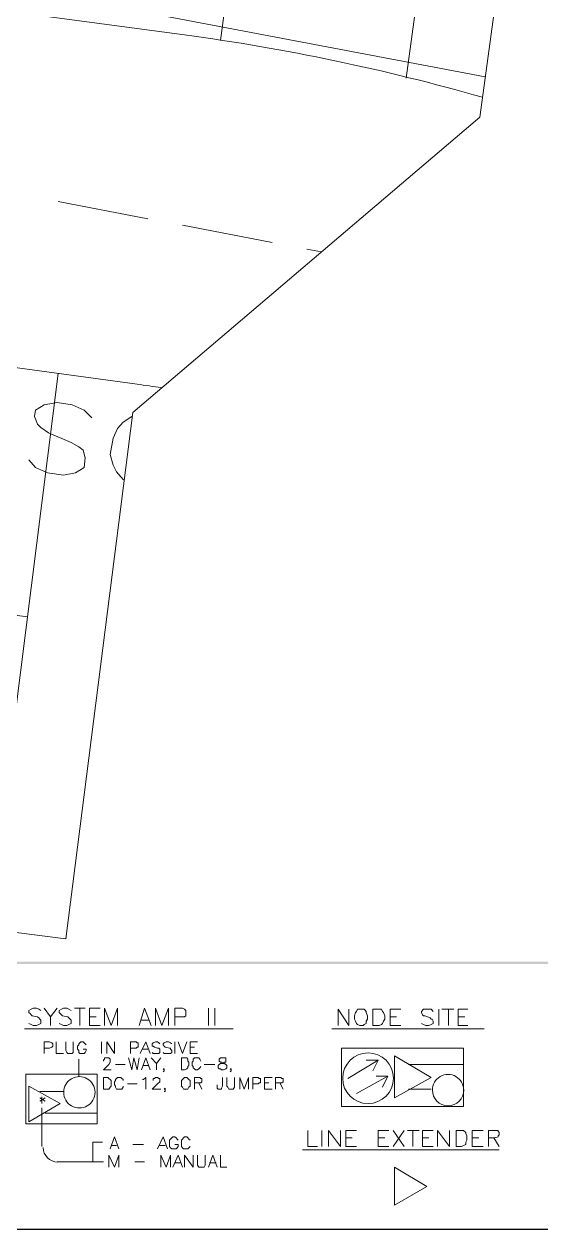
# Model space of a CAD drawing. Header units: millimetres. Extents: x 0.09 to 0.957, y 0.015 to 0.727.
# Drawn here: x 0.4067 to 0.4571, y 0.0151 to 0.1328 of the extents above; entities that cross this region are included whole.
import ezdxf

# ---------------------------------------------------------------- set-up
doc = ezdxf.new("R2010")
doc.units = ezdxf.units.MM
for name, color, linetype in [('PDF_0', 7, 'Continuous'), ('PDF_s48$NAME-ROAD', 7, 'Continuous'), ('PDF_s48$STRAND', 7, 'Continuous')]:
    doc.layers.add(name, color=color, linetype=linetype)
for name, color, linetype, true_color in [('PDF_s48$Cable-565', 23, 'Continuous', 0xdd8a6e), ('PDF_s48$LOTS', 254, 'Continuous', 0xdcdcdc), ('PDF_s48$ROAD', 8, 'Continuous', 0x808080)]:
    doc.layers.add(name, color=color, linetype=linetype, true_color=true_color)

msp = doc.modelspace()

# ---------------------------------------------------------------- linework, layer by layer
at = {"layer": 'PDF_0', "lineweight": 0, "const_width": 0.000105595703125}
msp.add_lwpolyline([(0.9565052685546787, 0.7268272021484308), (0.9565052685546787, 0.0151121630859374), (0.0903037158203117, 0.0151121630859374), (0.0903037158203117, 0.7268272021484308)], close=True, dxfattribs=at)
at = {"layer": 'PDF_0', "lineweight": 9}
msp.add_lwpolyline([(0.6410381054687441, 0.1588807128906235), (0.5803205761718697, 0.1354384667968738), (0.551704140624995, 0.1643716894531235), (0.53744872070312, 0.226039580078123), (0.4627925585937457, 0.2089330761718731), (0.4511770312499959, 0.1237173437499989), (0.4172808105468712, 0.0948897167968741), (0.4107338769531213, 0.0434646093749996), (0.3420966699218719, 0.0522290527343745), (0.3133746386718721, 0.0711306835937493), (0.1972193652343732, 0.0858084863281242), (0.1776841601562483, 0.0687019824218744), (0.0976426171874991, 0.0795783398437493), (0.105773486328124, 0.1425133789062487), (0.1343899218749988, 0.1732417285156234), (0.1443159179687486, 0.2468419335937477), (0.106195869140624, 0.2518049316406227), (0.1151715039062489, 0.3194917773437471), (0.1246751171874989, 0.3916136425781214)], dxfattribs=at)
at = {"layer": 'PDF_0', "color": 8, "lineweight": 0, "true_color": 0x808080}
for points in [[(0.4083051757812463, 0.0364952929687497), (0.4080939843749963, 0.0366008886718746), (0.4078827929687463, 0.0367064843749997), (0.4075660058593713, 0.0367064843749997), (0.4073548144531213, 0.0366008886718746), (0.4071436230468713, 0.0364952929687497), (0.4071436230468713, 0.0362841015624996), (0.4072492187499963, 0.0361785058593747), (0.4073548144531213, 0.0360729101562497), (0.4074604101562463, 0.0359673144531246), (0.4079883886718713, 0.0358617187499997), (0.4080939843749963, 0.0357561230468747), (0.4081995800781212, 0.0356505273437496), (0.4083051757812463, 0.0355449316406247), (0.4083051757812463, 0.0352281445312497), (0.4080939843749963, 0.0351225488281247), (0.4078827929687463, 0.0350169531249997), (0.4075660058593713, 0.0350169531249997), (0.4073548144531213, 0.0351225488281247), (0.4071436230468713, 0.0352281445312497)], [(0.4086219628906213, 0.0367064843749997), (0.4092555371093713, 0.0358617187499997), (0.4092555371093713, 0.0350169531249997)], [(0.4098891113281212, 0.0367064843749997), (0.4092555371093713, 0.0358617187499997)], [(0.4112618554687463, 0.0364952929687497), (0.4110506640624962, 0.0366008886718746), (0.4108394726562463, 0.0367064843749997), (0.4105226855468712, 0.0367064843749997), (0.4103114941406213, 0.0366008886718746), (0.4101003027343712, 0.0364952929687497), (0.4101003027343712, 0.0362841015624996), (0.4102058984374963, 0.0361785058593747), (0.4103114941406213, 0.0360729101562497), (0.4104170898437462, 0.0359673144531246), (0.4109450683593713, 0.0358617187499997), (0.4110506640624962, 0.0357561230468747), (0.4111562597656212, 0.0356505273437496), (0.4112618554687463, 0.0355449316406247), (0.4112618554687463, 0.0352281445312497), (0.4110506640624962, 0.0351225488281247), (0.4108394726562463, 0.0350169531249997), (0.4105226855468712, 0.0350169531249997), (0.4103114941406213, 0.0351225488281247), (0.4101003027343712, 0.0352281445312497)], [(0.4115786425781212, 0.0367064843749997), (0.4126345996093712, 0.0367064843749997)], [(0.4121066210937462, 0.0367064843749997), (0.4121066210937462, 0.0350169531249997)], [(0.4141129394531212, 0.0350169531249997), (0.4130569824218713, 0.0350169531249997), (0.4130569824218713, 0.0367064843749997), (0.4141129394531212, 0.0367064843749997)], [(0.4145353222656212, 0.0350169531249997), (0.4145353222656212, 0.0367064843749997), (0.4151688964843712, 0.0350169531249997), (0.4158024707031212, 0.0367064843749997), (0.4158024707031212, 0.0350169531249997)], [(0.4179143847656212, 0.0350169531249997), (0.4184423632812461, 0.0367064843749997), (0.4190759374999962, 0.0350169531249997)], [(0.4194983203124961, 0.0350169531249997), (0.4194983203124961, 0.0367064843749997), (0.4201318945312461, 0.0350169531249997), (0.4207654687499962, 0.0367064843749997), (0.4207654687499962, 0.0350169531249997)], [(0.4213990429687462, 0.0350169531249997), (0.4213990429687462, 0.0367064843749997), (0.4221382128906212, 0.0367064843749997), (0.4223494042968711, 0.0366008886718746), (0.4224549999999962, 0.0364952929687497), (0.4224549999999962, 0.0363896972656247), (0.4224549999999962, 0.0361785058593747), (0.4224549999999962, 0.0359673144531246), (0.4223494042968711, 0.0358617187499997), (0.4221382128906212, 0.0358617187499997), (0.4213990429687462, 0.0358617187499997)], [(0.4246725097656211, 0.0367064843749997), (0.4246725097656211, 0.0350169531249997)], [(0.4253060839843711, 0.0367064843749997), (0.4253060839843711, 0.0350169531249997)], [(0.437343994140621, 0.0350169531249997), (0.437343994140621, 0.0366008886718746), (0.438399951171871, 0.0350169531249997), (0.438399951171871, 0.0366008886718746)], [(0.443468544921871, 0.0350169531249997), (0.442412587890621, 0.0350169531249997), (0.442412587890621, 0.0366008886718746), (0.443468544921871, 0.0366008886718746)], [(0.4466364160156209, 0.0363896972656247), (0.4464252246093709, 0.0366008886718746), (0.446214033203121, 0.0366008886718746), (0.4458972460937459, 0.0366008886718746), (0.4456860546874959, 0.0366008886718746), (0.4454748632812459, 0.0363896972656247), (0.4454748632812459, 0.0362841015624996), (0.4455804589843709, 0.0360729101562497), (0.4456860546874959, 0.0359673144531246), (0.445791650390621, 0.0359673144531246), (0.446319628906246, 0.0357561230468747), (0.4464252246093709, 0.0356505273437496), (0.4465308203124959, 0.0356505273437496), (0.4466364160156209, 0.0354393359374997), (0.4466364160156209, 0.0352281445312497), (0.4464252246093709, 0.0351225488281247), (0.446214033203121, 0.0350169531249997), (0.4458972460937459, 0.0350169531249997), (0.4456860546874959, 0.0351225488281247), (0.4454748632812459, 0.0352281445312497)], [(0.4471643945312459, 0.0366008886718746), (0.4471643945312459, 0.0350169531249997)], [(0.447481181640621, 0.0366008886718746), (0.4486427343749959, 0.0366008886718746)], [(0.4481147558593709, 0.0366008886718746), (0.4481147558593709, 0.0350169531249997)], [(0.4500154785156209, 0.0350169531249997), (0.4490651171874959, 0.0350169531249997), (0.4490651171874959, 0.0366008886718746), (0.4500154785156209, 0.0366008886718746)], [(0.4130569824218713, 0.0358617187499997), (0.4136905566406213, 0.0358617187499997)], [(0.4181255761718712, 0.0355449316406247), (0.4188647460937461, 0.0355449316406247)], [(0.442412587890621, 0.0358617187499997), (0.443046162109371, 0.0358617187499997)], [(0.4490651171874959, 0.0358617187499997), (0.4496986914062459, 0.0358617187499997)], [(0.4067212402343713, 0.0347001660156247), (0.4271012109374962, 0.0347001660156247)], [(0.4367104199218711, 0.0347001660156247), (0.4515994140624958, 0.0347001660156247)], [(0.4086219628906213, 0.0322714648437497), (0.4086219628906213, 0.0334330175781247), (0.4091499414062463, 0.0334330175781247), (0.4093611328124963, 0.0333274218749997), (0.4094667285156212, 0.0332218261718748), (0.4094667285156212, 0.0330106347656247), (0.4093611328124963, 0.0329050390624998), (0.4091499414062463, 0.0327994433593747), (0.4086219628906213, 0.0327994433593747)], [(0.4097835156249963, 0.0334330175781247), (0.4097835156249963, 0.0322714648437497), (0.4105226855468712, 0.0322714648437497)], [(0.4107338769531213, 0.0334330175781247), (0.4107338769531213, 0.0325882519531247), (0.4108394726562463, 0.0323770605468747), (0.4109450683593713, 0.0322714648437497), (0.4110506640624962, 0.0322714648437497), (0.4111562597656212, 0.0322714648437497), (0.4113674511718713, 0.0322714648437497), (0.4114730468749963, 0.0323770605468747), (0.4114730468749963, 0.0325882519531247), (0.4114730468749963, 0.0334330175781247)], [(0.4127401953124962, 0.0331162304687497), (0.4126345996093712, 0.0332218261718748), (0.4125290039062463, 0.0333274218749997), (0.4124234082031212, 0.0334330175781247), (0.4122122167968712, 0.0334330175781247), (0.4121066210937462, 0.0333274218749997), (0.4120010253906213, 0.0332218261718748), (0.4120010253906213, 0.0331162304687497), (0.4118954296874963, 0.0330106347656247), (0.4118954296874963, 0.0326938476562497), (0.4120010253906213, 0.0325882519531247), (0.4120010253906213, 0.0323770605468747), (0.4121066210937462, 0.0322714648437497), (0.4122122167968712, 0.0322714648437497), (0.4124234082031212, 0.0322714648437497), (0.4125290039062463, 0.0322714648437497), (0.4126345996093712, 0.0323770605468747), (0.4127401953124962, 0.0325882519531247), (0.4127401953124962, 0.0326938476562497), (0.4124234082031212, 0.0326938476562497)], [(0.4142185351562463, 0.0334330175781247), (0.4142185351562463, 0.0322714648437497)], [(0.4147465136718713, 0.0322714648437497), (0.4147465136718713, 0.0334330175781247), (0.4154856835937462, 0.0322714648437497), (0.4154856835937462, 0.0334330175781247)], [(0.4170696191406213, 0.0322714648437497), (0.4170696191406213, 0.0334330175781247), (0.4175975976562462, 0.0334330175781247), (0.4177031933593712, 0.0333274218749997), (0.4178087890624961, 0.0333274218749997), (0.4178087890624961, 0.0332218261718748), (0.4178087890624961, 0.0330106347656247), (0.4178087890624961, 0.0329050390624998), (0.4177031933593712, 0.0329050390624998), (0.4175975976562462, 0.0327994433593747), (0.4170696191406213, 0.0327994433593747)], [(0.4180199804687462, 0.0322714648437497), (0.4185479589843712, 0.0334330175781247), (0.4189703417968712, 0.0322714648437497)], [(0.4199207031249962, 0.0332218261718748), (0.4198151074218712, 0.0333274218749997), (0.4197095117187462, 0.0334330175781247), (0.4194983203124961, 0.0334330175781247), (0.4192871289062462, 0.0333274218749997), (0.4191815332031212, 0.0332218261718748), (0.4191815332031212, 0.0331162304687497), (0.4191815332031212, 0.0330106347656247), (0.4192871289062462, 0.0330106347656247), (0.4193927246093712, 0.0329050390624998), (0.4197095117187462, 0.0327994433593747), (0.4198151074218712, 0.0327994433593747), (0.4199207031249962, 0.0326938476562497), (0.4199207031249962, 0.0325882519531247), (0.4199207031249962, 0.0323770605468747), (0.4198151074218712, 0.0322714648437497), (0.4197095117187462, 0.0322714648437497), (0.4194983203124961, 0.0322714648437497), (0.4192871289062462, 0.0322714648437497), (0.4191815332031212, 0.0323770605468747)], [(0.4210822558593712, 0.0332218261718748), (0.4209766601562462, 0.0333274218749997), (0.4207654687499962, 0.0334330175781247), (0.4205542773437461, 0.0334330175781247), (0.4203430859374962, 0.0333274218749997), (0.4202374902343712, 0.0332218261718748), (0.4202374902343712, 0.0331162304687497), (0.4203430859374962, 0.0330106347656247), (0.4204486816406212, 0.0329050390624998), (0.4208710644531212, 0.0327994433593747), (0.4209766601562462, 0.0327994433593747), (0.4209766601562462, 0.0326938476562497), (0.4210822558593712, 0.0325882519531247), (0.4210822558593712, 0.0323770605468747), (0.4209766601562462, 0.0322714648437497), (0.4207654687499962, 0.0322714648437497), (0.4205542773437461, 0.0322714648437497), (0.4203430859374962, 0.0322714648437497), (0.4202374902343712, 0.0323770605468747)], [(0.4213990429687462, 0.0334330175781247), (0.4213990429687462, 0.0322714648437497)], [(0.4217158300781211, 0.0334330175781247), (0.4221382128906212, 0.0322714648437497), (0.4225605957031212, 0.0334330175781247)], [(0.4236165527343711, 0.0322714648437497), (0.4228773828124961, 0.0322714648437497), (0.4228773828124961, 0.0334330175781247), (0.4236165527343711, 0.0334330175781247)], [(0.4144297265624962, 0.0315322949218747), (0.4144297265624962, 0.0316378906249997), (0.4145353222656212, 0.0317434863281247), (0.4145353222656212, 0.0318490820312497), (0.4146409179687462, 0.0318490820312497), (0.4148521093749962, 0.0318490820312497), (0.4149577050781212, 0.0318490820312497), (0.4150633007812462, 0.0317434863281247), (0.4150633007812462, 0.0316378906249997), (0.4150633007812462, 0.0315322949218747), (0.4150633007812462, 0.0314266992187498), (0.4149577050781212, 0.0312155078124997), (0.4144297265624962, 0.0306875292968747), (0.4151688964843712, 0.0306875292968747)], [(0.4168584277343712, 0.0318490820312497), (0.4171752148437462, 0.0306875292968747), (0.4173864062499962, 0.0318490820312497), (0.4177031933593712, 0.0306875292968747), (0.4179143847656212, 0.0318490820312497)], [(0.4181255761718712, 0.0306875292968747), (0.4185479589843712, 0.0318490820312497), (0.4189703417968712, 0.0306875292968747)], [(0.4182311718749962, 0.0326938476562497), (0.4187591503906213, 0.0326938476562497)], [(0.4190759374999962, 0.0318490820312497), (0.4196039160156212, 0.0313211035156247), (0.4196039160156212, 0.0306875292968747)], [(0.4200262988281212, 0.0318490820312497), (0.4196039160156212, 0.0313211035156247)], [(0.4228773828124961, 0.0329050390624998), (0.4232997656249962, 0.0329050390624998)], [(0.4239333398437461, 0.0315322949218747), (0.4238277441406212, 0.0317434863281247), (0.4237221484374962, 0.0318490820312497), (0.4236165527343711, 0.0318490820312497), (0.4234053613281211, 0.0318490820312497), (0.4232997656249962, 0.0318490820312497), (0.4231941699218711, 0.0317434863281247), (0.4231941699218711, 0.0315322949218747), (0.4230885742187462, 0.0314266992187498), (0.4230885742187462, 0.0311099121093748), (0.4231941699218711, 0.0310043164062497), (0.4231941699218711, 0.0308987207031247), (0.4232997656249962, 0.0307931249999998), (0.4234053613281211, 0.0306875292968747), (0.4236165527343711, 0.0306875292968747), (0.4237221484374962, 0.0307931249999998), (0.4238277441406212, 0.0308987207031247), (0.4239333398437461, 0.0310043164062497)], [(0.4120010253906213, 0.0300539550781247), (0.4120010253906213, 0.0317434863281247)], [(0.4155912792968712, 0.0312155078124997), (0.4165416406249962, 0.0312155078124997)], [(0.4183367675781212, 0.0311099121093748), (0.4188647460937461, 0.0311099121093748)], [(0.4203430859374962, 0.0307931249999998), (0.4203430859374962, 0.0306875292968747), (0.4202374902343712, 0.0307931249999998), (0.4203430859374962, 0.0307931249999998), (0.4203430859374962, 0.0306875292968747), (0.4203430859374962, 0.0305819335937497), (0.4202374902343712, 0.0304763378906248)], [(0.4242501269531211, 0.0312155078124997), (0.4253060839843711, 0.0312155078124997)], [(0.4268900195312461, 0.0307931249999998), (0.4268900195312461, 0.0306875292968747), (0.4267844238281211, 0.0307931249999998), (0.4268900195312461, 0.0307931249999998), (0.4268900195312461, 0.0306875292968747), (0.4268900195312461, 0.0305819335937497), (0.4267844238281211, 0.0304763378906248)], [(0.438294355468746, 0.0298427636718748), (0.441251035156246, 0.0316378906249997), (0.440089482421871, 0.0316378906249997)], [(0.441251035156246, 0.0316378906249997), (0.440723056640621, 0.0305819335937497)], [(0.4442077148437459, 0.0312155078124997), (0.4495930957031209, 0.0312155078124997)], [(0.4163304492187462, 0.0296315722656248), (0.4163304492187462, 0.0297371679687497), (0.4162248535156212, 0.0298427636718748), (0.4161192578124961, 0.0299483593749997), (0.4158024707031212, 0.0299483593749997), (0.4156968749999962, 0.0298427636718748), (0.4155912792968712, 0.0297371679687497), (0.4155912792968712, 0.0296315722656248), (0.4154856835937462, 0.0295259765624998), (0.4154856835937462, 0.0292091894531248), (0.4155912792968712, 0.0291035937499997), (0.4155912792968712, 0.0289979980468748), (0.4156968749999962, 0.0287868066406247), (0.4158024707031212, 0.0287868066406247), (0.4161192578124961, 0.0287868066406247), (0.4162248535156212, 0.0287868066406247), (0.4163304492187462, 0.0289979980468748), (0.4163304492187462, 0.0291035937499997)], [(0.4182311718749962, 0.0297371679687497), (0.4183367675781212, 0.0297371679687497), (0.4185479589843712, 0.0299483593749997), (0.4185479589843712, 0.0287868066406247)], [(0.4192871289062462, 0.0296315722656248), (0.4192871289062462, 0.0297371679687497), (0.4192871289062462, 0.0298427636718748), (0.4193927246093712, 0.0298427636718748), (0.4194983203124961, 0.0299483593749997), (0.4197095117187462, 0.0299483593749997), (0.4198151074218712, 0.0298427636718748), (0.4199207031249962, 0.0298427636718748), (0.4199207031249962, 0.0297371679687497), (0.4199207031249962, 0.0296315722656248), (0.4199207031249962, 0.0295259765624998), (0.4197095117187462, 0.0293147851562498), (0.4191815332031212, 0.0287868066406247), (0.4200262988281212, 0.0287868066406247)], [(0.4232997656249962, 0.0287868066406247), (0.4232997656249962, 0.0299483593749997), (0.4238277441406212, 0.0299483593749997), (0.4239333398437461, 0.0298427636718748), (0.4240389355468711, 0.0298427636718748), (0.4240389355468711, 0.0297371679687497), (0.4240389355468711, 0.0296315722656248), (0.4240389355468711, 0.0295259765624998), (0.4239333398437461, 0.0294203808593747), (0.4238277441406212, 0.0294203808593747), (0.4232997656249962, 0.0294203808593747)], [(0.4260452539062462, 0.0299483593749997), (0.4260452539062462, 0.0291035937499997), (0.4259396582031211, 0.0288924023437497), (0.4259396582031211, 0.0287868066406247), (0.4258340624999961, 0.0287868066406247), (0.4257284667968711, 0.0287868066406247), (0.4256228710937461, 0.0287868066406247), (0.4255172753906211, 0.0288924023437497), (0.4255172753906211, 0.0291035937499997), (0.4255172753906211, 0.0292091894531248)], [(0.4264676367187461, 0.0299483593749997), (0.4264676367187461, 0.0291035937499997), (0.4265732324218711, 0.0289979980468748), (0.4266788281249962, 0.0287868066406247), (0.4267844238281211, 0.0287868066406247), (0.4268900195312461, 0.0287868066406247), (0.4271012109374962, 0.0287868066406247), (0.4272068066406211, 0.0289979980468748), (0.4272068066406211, 0.0291035937499997), (0.4272068066406211, 0.0299483593749997)], [(0.4277347851562461, 0.0287868066406247), (0.4277347851562461, 0.0299483593749997), (0.4281571679687461, 0.0287868066406247), (0.4285795507812461, 0.0299483593749997), (0.4285795507812461, 0.0287868066406247)], [(0.429001933593746, 0.0287868066406247), (0.429001933593746, 0.0299483593749997), (0.4295299121093711, 0.0299483593749997), (0.4296355078124961, 0.0298427636718748), (0.4297411035156211, 0.0298427636718748), (0.4297411035156211, 0.0297371679687497), (0.4297411035156211, 0.0295259765624998), (0.4297411035156211, 0.0294203808593747), (0.4296355078124961, 0.0294203808593747), (0.4295299121093711, 0.0293147851562498), (0.429001933593746, 0.0293147851562498)], [(0.4309026562499961, 0.0287868066406247), (0.430163486328121, 0.0287868066406247), (0.430163486328121, 0.0299483593749997), (0.4309026562499961, 0.0299483593749997)], [(0.4312194433593711, 0.0287868066406247), (0.4312194433593711, 0.0299483593749997), (0.4317474218749961, 0.0299483593749997), (0.431853017578121, 0.0298427636718748), (0.431958613281246, 0.0298427636718748), (0.431958613281246, 0.0297371679687497), (0.431958613281246, 0.0296315722656248), (0.431958613281246, 0.0295259765624998), (0.431853017578121, 0.0294203808593747), (0.4317474218749961, 0.0294203808593747), (0.4312194433593711, 0.0294203808593747)], [(0.439139121093746, 0.0283644238281248), (0.442201396484371, 0.0300539550781247)], [(0.441039843749996, 0.0300539550781247), (0.442201396484371, 0.0300539550781247), (0.441673417968746, 0.0289979980468748)], [(0.4105226855468712, 0.0285756152343747), (0.4081995800781212, 0.0285756152343747)], [(0.4167528320312462, 0.0293147851562498), (0.4177031933593712, 0.0293147851562498)], [(0.4204486816406212, 0.0287868066406247), (0.4203430859374962, 0.0287868066406247), (0.4204486816406212, 0.0288924023437497), (0.4204486816406212, 0.0287868066406247), (0.4204486816406212, 0.0286812109374998), (0.4204486816406212, 0.0285756152343747), (0.4203430859374962, 0.0285756152343747)], [(0.4237221484374962, 0.0294203808593747), (0.4240389355468711, 0.0287868066406247)], [(0.430163486328121, 0.0294203808593747), (0.4305858691406211, 0.0294203808593747)], [(0.4316418261718711, 0.0294203808593747), (0.431958613281246, 0.0287868066406247)], [(0.4464252246093709, 0.0287868066406247), (0.4442077148437459, 0.0287868066406247)], [(0.4081995800781212, 0.0279420410156247), (0.4087275585937463, 0.0276252539062497)], [(0.4087275585937463, 0.0279420410156247), (0.4081995800781212, 0.0276252539062497)], [(0.4084107714843713, 0.0280476367187498), (0.4084107714843713, 0.0274140624999998)], [(0.4084107714843713, 0.0231902343749998), (0.4084107714843713, 0.0269916796874997)], [(0.4087275585937463, 0.0264637011718748), (0.4137961523437462, 0.0264637011718748)], [(0.4343873144531211, 0.0247741699218748), (0.4343873144531211, 0.0231902343749998), (0.435337675781246, 0.0231902343749998)], [(0.435760058593746, 0.0247741699218748), (0.435760058593746, 0.0231902343749998)], [(0.436393632812496, 0.0231902343749998), (0.436393632812496, 0.0247741699218748), (0.437555185546871, 0.0231902343749998), (0.437555185546871, 0.0247741699218748)], [(0.439139121093746, 0.0231902343749998), (0.438083164062496, 0.0231902343749998), (0.438083164062496, 0.0247741699218748), (0.439139121093746, 0.0247741699218748)], [(0.442306992187496, 0.0231902343749998), (0.441251035156246, 0.0231902343749998), (0.441251035156246, 0.0247741699218748), (0.442306992187496, 0.0247741699218748)], [(0.442729374999996, 0.0247741699218748), (0.443785332031246, 0.0231902343749998)], [(0.443785332031246, 0.0247741699218748), (0.442729374999996, 0.0231902343749998)], [(0.444102119140621, 0.0247741699218748), (0.445263671874996, 0.0247741699218748)], [(0.444630097656246, 0.0247741699218748), (0.444630097656246, 0.0231902343749998)], [(0.4466364160156209, 0.0231902343749998), (0.4455804589843709, 0.0231902343749998), (0.4455804589843709, 0.0247741699218748), (0.4466364160156209, 0.0247741699218748)], [(0.4470587988281209, 0.0231902343749998), (0.4470587988281209, 0.0247741699218748), (0.4482203515624959, 0.0231902343749998), (0.4482203515624959, 0.0247741699218748)], [(0.4514938183593709, 0.0231902343749998), (0.4504378613281209, 0.0231902343749998), (0.4504378613281209, 0.0247741699218748), (0.4514938183593709, 0.0247741699218748)], [(0.4520217968749959, 0.0231902343749998), (0.4520217968749959, 0.0247741699218748), (0.4526553710937458, 0.0247741699218748), (0.4529721582031209, 0.0247741699218748), (0.4529721582031209, 0.0246685742187498), (0.4530777539062459, 0.0245629785156247), (0.4530777539062459, 0.0243517871093748), (0.4529721582031209, 0.0242461914062497), (0.4529721582031209, 0.0241405957031248), (0.4526553710937458, 0.0240349999999998), (0.4520217968749959, 0.0240349999999998)], [(0.4143241308593712, 0.0236126171874998), (0.4133737695312462, 0.0236126171874998), (0.4133737695312462, 0.0217118945312498)], [(0.4150633007812462, 0.0229790429687498), (0.4154856835937462, 0.0241405957031248), (0.4159080664062462, 0.0229790429687498)], [(0.4197095117187462, 0.0229790429687498), (0.4202374902343712, 0.0241405957031248), (0.4206598730468711, 0.0229790429687498)], [(0.4217158300781211, 0.0238238085937498), (0.4216102343749962, 0.0239294042968747), (0.4215046386718712, 0.0240349999999998), (0.4213990429687462, 0.0241405957031248), (0.4211878515624961, 0.0241405957031248), (0.4210822558593712, 0.0240349999999998), (0.4209766601562462, 0.0239294042968747), (0.4208710644531212, 0.0238238085937498), (0.4208710644531212, 0.0236126171874998), (0.4208710644531212, 0.0234014257812498), (0.4208710644531212, 0.0231902343749998), (0.4209766601562462, 0.0230846386718748), (0.4210822558593712, 0.0229790429687498), (0.4211878515624961, 0.0229790429687498), (0.4213990429687462, 0.0229790429687498), (0.4215046386718712, 0.0229790429687498), (0.4216102343749962, 0.0230846386718748), (0.4217158300781211, 0.0231902343749998), (0.4217158300781211, 0.0234014257812498), (0.4213990429687462, 0.0234014257812498)], [(0.4228773828124961, 0.0238238085937498), (0.4227717871093711, 0.0239294042968747), (0.4226661914062462, 0.0240349999999998), (0.4225605957031212, 0.0241405957031248), (0.4223494042968711, 0.0241405957031248), (0.4222438085937461, 0.0240349999999998), (0.4221382128906212, 0.0239294042968747), (0.4220326171874962, 0.0238238085937498), (0.4220326171874962, 0.0236126171874998), (0.4220326171874962, 0.0234014257812498), (0.4220326171874962, 0.0231902343749998), (0.4221382128906212, 0.0230846386718748), (0.4222438085937461, 0.0229790429687498), (0.4223494042968711, 0.0229790429687498), (0.4225605957031212, 0.0229790429687498), (0.4226661914062462, 0.0229790429687498), (0.4227717871093711, 0.0230846386718748), (0.4228773828124961, 0.0231902343749998)], [(0.438083164062496, 0.0240349999999998), (0.438716738281246, 0.0240349999999998)], [(0.441251035156246, 0.0240349999999998), (0.441884609374996, 0.0240349999999998)], [(0.4455804589843709, 0.0240349999999998), (0.446214033203121, 0.0240349999999998)], [(0.4504378613281209, 0.0240349999999998), (0.4510714355468709, 0.0240349999999998)], [(0.4525497753906209, 0.0240349999999998), (0.4530777539062459, 0.0231902343749998)], [(0.4151688964843712, 0.0232958300781248), (0.4156968749999962, 0.0232958300781248)], [(0.4172808105468712, 0.0234014257812498), (0.4183367675781212, 0.0234014257812498)], [(0.4199207031249962, 0.0232958300781248), (0.4204486816406212, 0.0232958300781248)], [(0.433859335937496, 0.0228734472656248), (0.4530777539062459, 0.0228734472656248)], [(0.4098891113281212, 0.0217118945312498), (0.4144297265624962, 0.0217118945312498)], [(0.4149577050781212, 0.0211839160156249), (0.4149577050781212, 0.0223454687499998), (0.4154856835937462, 0.0211839160156249), (0.4159080664062462, 0.0223454687499998), (0.4159080664062462, 0.0211839160156249)], [(0.4174920019531212, 0.0217118945312498), (0.4184423632812461, 0.0217118945312498)], [(0.4200262988281212, 0.0211839160156249), (0.4200262988281212, 0.0223454687499998), (0.4205542773437461, 0.0211839160156249), (0.4209766601562462, 0.0223454687499998), (0.4209766601562462, 0.0211839160156249)], [(0.4211878515624961, 0.0211839160156249), (0.4217158300781211, 0.0223454687499998), (0.4221382128906212, 0.0211839160156249)], [(0.4213990429687462, 0.0216062988281248), (0.4219270214843711, 0.0216062988281248)], [(0.4223494042968711, 0.0211839160156249), (0.4223494042968711, 0.0223454687499998), (0.4231941699218711, 0.0211839160156249), (0.4231941699218711, 0.0223454687499998)], [(0.4236165527343711, 0.0223454687499998), (0.4236165527343711, 0.0215007031249999), (0.4236165527343711, 0.0213951074218748), (0.4237221484374962, 0.0211839160156249), (0.4239333398437461, 0.0211839160156249), (0.4240389355468711, 0.0211839160156249), (0.4242501269531211, 0.0211839160156249), (0.4243557226562462, 0.0213951074218748), (0.4243557226562462, 0.0215007031249999), (0.4243557226562462, 0.0223454687499998)], [(0.4246725097656211, 0.0211839160156249), (0.4250948925781211, 0.0223454687499998), (0.4255172753906211, 0.0211839160156249)], [(0.4247781054687462, 0.0216062988281248), (0.4254116796874962, 0.0216062988281248)], [(0.4258340624999961, 0.0223454687499998), (0.4258340624999961, 0.0211839160156249), (0.4264676367187461, 0.0211839160156249)]]:
    msp.add_lwpolyline(points, dxfattribs=at)
for points in [[(0.439455908203121, 0.0366008886718746), (0.439244716796871, 0.0366008886718746), (0.439139121093746, 0.0363896972656247), (0.439033525390621, 0.0362841015624996), (0.438927929687496, 0.0359673144531246), (0.438927929687496, 0.0356505273437496), (0.439033525390621, 0.0354393359374997), (0.439139121093746, 0.0352281445312497), (0.439244716796871, 0.0351225488281247), (0.439455908203121, 0.0350169531249997), (0.439772695312496, 0.0350169531249997), (0.4398782910156209, 0.0351225488281247), (0.440089482421871, 0.0352281445312497), (0.440089482421871, 0.0354393359374997), (0.440195078124996, 0.0356505273437496), (0.440195078124996, 0.0359673144531246), (0.440089482421871, 0.0362841015624996), (0.440089482421871, 0.0363896972656247), (0.4398782910156209, 0.0366008886718746), (0.439772695312496, 0.0366008886718746)], [(0.440723056640621, 0.0350169531249997), (0.440723056640621, 0.0366008886718746), (0.441356630859371, 0.0366008886718746), (0.4415678222656209, 0.0366008886718746), (0.441673417968746, 0.0363896972656247), (0.441779013671871, 0.0362841015624996), (0.441884609374996, 0.0359673144531246), (0.441884609374996, 0.0356505273437496), (0.441779013671871, 0.0354393359374997), (0.441673417968746, 0.0352281445312497), (0.4415678222656209, 0.0351225488281247), (0.441356630859371, 0.0350169531249997)], [(0.4220326171874962, 0.0306875292968747), (0.4220326171874962, 0.0318490820312497), (0.4223494042968711, 0.0318490820312497), (0.4225605957031212, 0.0318490820312497), (0.4226661914062462, 0.0317434863281247), (0.4226661914062462, 0.0315322949218747), (0.4227717871093711, 0.0314266992187498), (0.4227717871093711, 0.0311099121093748), (0.4226661914062462, 0.0310043164062497), (0.4226661914062462, 0.0308987207031247), (0.4225605957031212, 0.0307931249999998), (0.4223494042968711, 0.0306875292968747)], [(0.4259396582031211, 0.0318490820312497), (0.4258340624999961, 0.0318490820312497), (0.4257284667968711, 0.0317434863281247), (0.4257284667968711, 0.0315322949218747), (0.4258340624999961, 0.0314266992187498), (0.4259396582031211, 0.0314266992187498), (0.4261508496093711, 0.0313211035156247), (0.4262564453124961, 0.0313211035156247), (0.4263620410156211, 0.0312155078124997), (0.4264676367187461, 0.0311099121093748), (0.4264676367187461, 0.0308987207031247), (0.4263620410156211, 0.0307931249999998), (0.4261508496093711, 0.0306875292968747), (0.4259396582031211, 0.0306875292968747), (0.4258340624999961, 0.0307931249999998), (0.4257284667968711, 0.0307931249999998), (0.4256228710937461, 0.0308987207031247), (0.4256228710937461, 0.0311099121093748), (0.4257284667968711, 0.0312155078124997), (0.4258340624999961, 0.0313211035156247), (0.4260452539062462, 0.0313211035156247), (0.4262564453124961, 0.0314266992187498), (0.4263620410156211, 0.0314266992187498), (0.4263620410156211, 0.0315322949218747), (0.4263620410156211, 0.0317434863281247), (0.4263620410156211, 0.0318490820312497), (0.4261508496093711, 0.0318490820312497)], [(0.4495930957031209, 0.0270972753906248), (0.437660781249996, 0.0270972753906248), (0.437660781249996, 0.0327994433593747), (0.4495930957031209, 0.0327994433593747)], [(0.442834970703121, 0.0320602734374997), (0.442834970703121, 0.0279420410156247), (0.4464252246093709, 0.0299483593749997)], [(0.4137961523437462, 0.0254077441406248), (0.4068268359374963, 0.0254077441406248), (0.4068268359374963, 0.0302651464843747), (0.4137961523437462, 0.0302651464843747)], [(0.4144297265624962, 0.0287868066406247), (0.4144297265624962, 0.0299483593749997), (0.4148521093749962, 0.0299483593749997), (0.4149577050781212, 0.0298427636718748), (0.4150633007812462, 0.0297371679687497), (0.4151688964843712, 0.0296315722656248), (0.4151688964843712, 0.0295259765624998), (0.4151688964843712, 0.0292091894531248), (0.4151688964843712, 0.0291035937499997), (0.4150633007812462, 0.0289979980468748), (0.4149577050781212, 0.0287868066406247), (0.4148521093749962, 0.0287868066406247)], [(0.4223494042968711, 0.0299483593749997), (0.4222438085937461, 0.0298427636718748), (0.4221382128906212, 0.0297371679687497), (0.4220326171874962, 0.0296315722656248), (0.4220326171874962, 0.0295259765624998), (0.4220326171874962, 0.0292091894531248), (0.4220326171874962, 0.0291035937499997), (0.4221382128906212, 0.0289979980468748), (0.4222438085937461, 0.0287868066406247), (0.4223494042968711, 0.0287868066406247), (0.4225605957031212, 0.0287868066406247), (0.4226661914062462, 0.0287868066406247), (0.4227717871093711, 0.0289979980468748), (0.4228773828124961, 0.0291035937499997), (0.4228773828124961, 0.0292091894531248), (0.4228773828124961, 0.0295259765624998), (0.4228773828124961, 0.0296315722656248), (0.4227717871093711, 0.0297371679687497), (0.4226661914062462, 0.0298427636718748), (0.4225605957031212, 0.0299483593749997)], [(0.4071436230468713, 0.0256189355468748), (0.4071436230468713, 0.0291035937499997), (0.4102058984374963, 0.0274140624999998)], [(0.4488539257812459, 0.0231902343749998), (0.4488539257812459, 0.0247741699218748), (0.4493819042968709, 0.0247741699218748), (0.4495930957031209, 0.0247741699218748), (0.4498042871093709, 0.0245629785156247), (0.4498042871093709, 0.0244573828124998), (0.4499098828124958, 0.0242461914062497), (0.4499098828124958, 0.0238238085937498), (0.4498042871093709, 0.0236126171874998), (0.4498042871093709, 0.0234014257812498), (0.4495930957031209, 0.0232958300781248), (0.4493819042968709, 0.0231902343749998)], [(0.4460028417968709, 0.0192831933593748), (0.442834970703121, 0.0211839160156249), (0.442834970703121, 0.0174880664062499)]]:
    msp.add_lwpolyline(points, close=True, dxfattribs=at)
for points in [[(0.442745488281246, 0.0298672019292786, 0.9999999558418227), (0.437782489796054, 0.0298672021484356, 0.9999999116832741)], [(0.4105376708984338, 0.0284944042968748, 1.000000000000872), (0.4135999459841974, 0.0284944039920164, 1.000000049776177)], [(0.4496095312499959, 0.0287055958555543, 1.000000049776301), (0.4465472561642307, 0.0287055957031256, 0.9999999999997337)]]:
    msp.add_lwpolyline(points, format="xyb", close=True, dxfattribs=at)
msp.add_arc((0.4099567876667522, 0.0231088091511304), 0.0014255425495685, 180.0000224023879, 269.9999775976, dxfattribs=at)
at = {"layer": 'PDF_0', "transparency": 33554559}
for points in [[(0.9565580664062412, 0.0410359082031247), (0.9565580664062412, 0.0412470996093747), (0.0902509179687492, 0.0410359082031247)], [(0.9565580664062412, 0.0412470996093747), (0.0902509179687492, 0.0410359082031247), (0.0902509179687492, 0.0412470996093747)]]:
    msp.add_solid(points, dxfattribs=at)
at = {"layer": 'PDF_s48$Cable-565', "lineweight": 13}
for points in [[(0.4187591503906213, 0.113791347656249), (0.4099947070312463, 0.1154808789062489)], [(0.4309026562499961, 0.111468242187499), (0.4221382128906212, 0.113157773437499)], [(0.4357260131416194, 0.1105767582559591), (0.434281718749996, 0.110834667968749)]]:
    msp.add_lwpolyline(points, dxfattribs=at)
at = {"layer": 'PDF_s48$LOTS', "lineweight": 0}
for points in [[(0.443996523437496, 0.1275187890624988), (0.4559288378906209, 0.215163222656248)], [(0.4258340624999961, 0.1312146386718738), (0.431853017578121, 0.1763040039062483)], [(0.4031344729435921, 0.0444329470524726), (0.4099947070312463, 0.0986911621093741)], [(0.3477988378906218, 0.0824294238281242), (0.4070380273437463, 0.0749321289062493)]]:
    msp.add_lwpolyline(points, dxfattribs=at)
at = {"layer": 'PDF_s48$NAME-ROAD', "lineweight": 9}
for points in [[(0.4071436230468713, 0.0902435058593741), (0.4077771972656212, 0.0895043359374992), (0.4089387499999963, 0.0889763574218742), (0.4105226855468712, 0.0887651660156243), (0.4116842382812463, 0.0889763574218742), (0.4125290039062463, 0.0895043359374992), (0.4126345996093712, 0.0904546972656242), (0.4124234082031212, 0.0911938671874991), (0.4120010253906213, 0.0915106542968741), (0.4112618554687463, 0.0919330371093742), (0.4090443457031213, 0.0928833984374992), (0.4083051757812463, 0.0934113769531242), (0.4079883886718713, 0.0937281640624992), (0.4076716015624963, 0.0944673339843741), (0.4077771972656212, 0.0951009082031241), (0.4086219628906213, 0.0956288867187492), (0.4098891113281212, 0.0958400781249992), (0.4113674511718713, 0.0956288867187492), (0.4125290039062463, 0.0951009082031241), (0.4132681738281212, 0.0943617382812492)], [(0.4164359880276347, 0.0882673983396325), (0.4163304492187462, 0.0883427832031242), (0.4156968749999962, 0.0890819531249992), (0.4153800878906213, 0.0897155273437492), (0.4150633007812462, 0.0907714843749992), (0.4153800878906213, 0.0923554199218741), (0.4158024707031212, 0.0933057812499991), (0.4163304492187462, 0.0939393554687491), (0.4171752148437462, 0.0944673339843741), (0.417228629885922, 0.0944806877449181)]]:
    msp.add_lwpolyline(points, dxfattribs=at)
at = {"layer": 'PDF_s48$ROAD', "lineweight": 0}
for points in [[(0.45144047119806, 0.1256500350053418, 0.0363497639704422), (0.4223494042968711, 0.1317426171874988), (0.3924658203124964, 0.1357552539062488)], [(0.4201050633072176, 0.097291651387449, 0.00352636343356), (0.4177031933593712, 0.0976352050781241), (0.3542401757812467, 0.106294052734374)]]:
    msp.add_lwpolyline(points, format="xyb", dxfattribs=at)
at = {"layer": 'PDF_s48$STRAND', "color": 254, "lineweight": 0, "true_color": 0xdcdcdc}
msp.add_lwpolyline([(0.4517145037589111, 0.1276604375199497), (0.3643773632812466, 0.1442029101562486)], dxfattribs=at)

doc.saveas('drawing.dxf')
